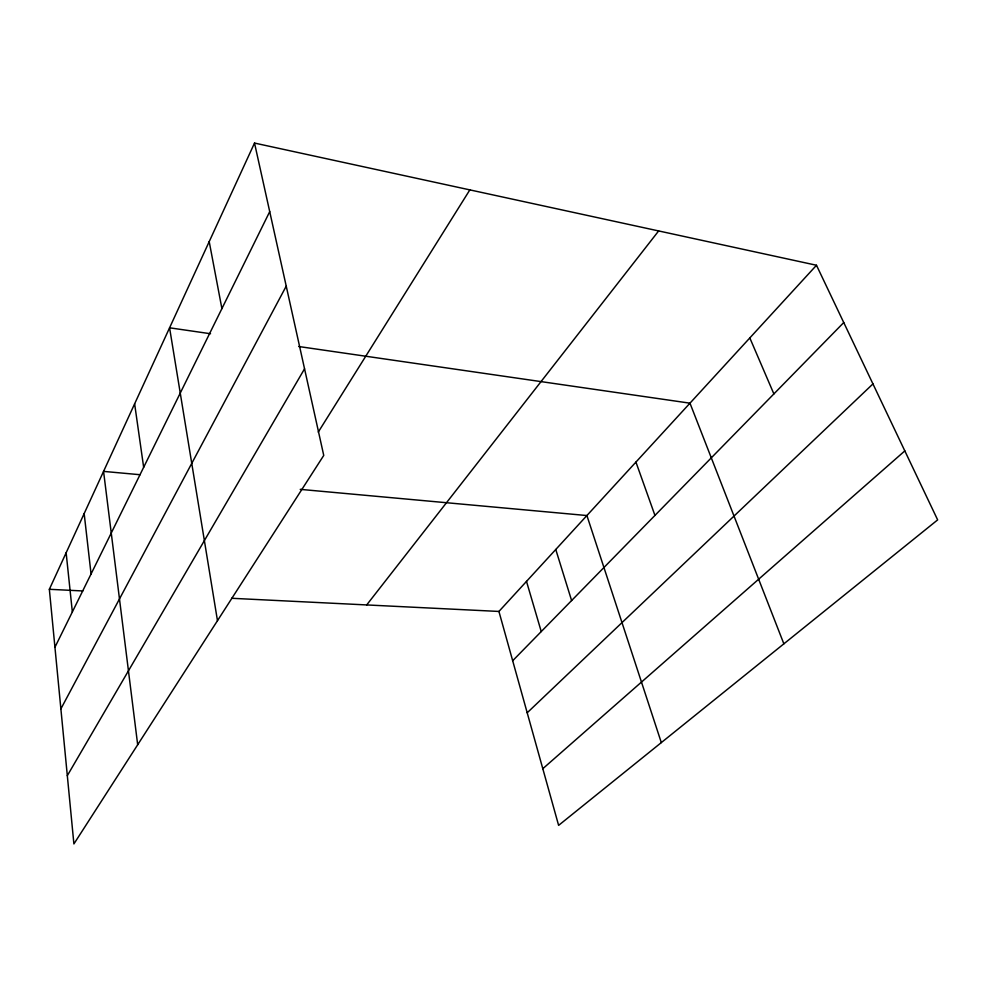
<?xml version="1.0" encoding="UTF-8"?>
<svg xmlns="http://www.w3.org/2000/svg" width="987" height="987" viewBox="0 0 987 987"><rect width="100%" height="100%" fill="white"/><g stroke="black" fill="none" stroke-linecap="round" stroke-linejoin="round"><path stroke-width="1.48" d="M254.523 143.066L323.748 455.426L73.902 843.934L49.35 589.301L254.523 143.066L816.483 265.256L937.65 519.89L558.617 825.366L498.928 611.447L816.483 265.256M54.939 647.25L269.722 211.625M60.873 708.888L286.23 286.144M67.313 775.671L304.551 368.805M318.246 432.121L469.849 189.886M366.695 604.932L658.65 230.933M512.685 660.735L843.749 322.552M527.206 712.774L872.952 383.918M542.801 768.7L904.82 450.899M49.35 589.301L82.797 590.954M231.637 598.282L498.928 611.447M140.092 474.722L103.561 471.391L137.674 744.753M300.221 489.355L586.907 515.547L661.315 742.606M210.539 333.742L169.579 327.807L217.473 620.675M298.666 346.511L689.975 403.177L783.863 643.832M749.824 337.924L773.882 393.936M635.936 462.089L654.949 515.411M555.767 549.488L571.609 600.552M526.503 581.392L541.246 631.569M209.207 241.618L221.902 308.61M134.627 403.831L143.658 467.295M84.166 513.585L91.063 573.978M66.141 552.794L72.347 611.94"/></g></svg>
